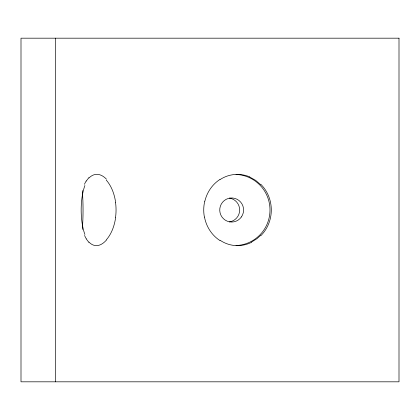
<?xml version="1.0" encoding="UTF-8"?>
<svg xmlns="http://www.w3.org/2000/svg" width="420" height="420" viewBox="0 0 420 420"><rect width="100%" height="100%" fill="white"/><g stroke="black" fill="none" stroke-linecap="round" stroke-linejoin="round"><path stroke-width="0.63" d="M115.678 217.277C114.545 225.435 111.736 233.63 106.27 239.92M204.86 201.201C206.913 192.407 212.289 184.338 219.944 179.466M86.226 181.094L88.867 177.644M260.883 235.148L257.029 238.628L251.286 242.219M249.764 177.077L255.649 180.359L260.883 184.853M219.944 240.534C211.785 235.342 206.241 226.532 204.498 217.077M88.867 242.356L86.226 238.907M106.27 180.08C111.736 186.37 114.545 194.565 115.678 202.724M55.361 38.183L55.361 381.817M236.009 174.458A35.563 35.259 -90 0 1 269.997 210A35.563 35.259 -90 0 1 236.009 245.543M82.289 190.538A35.563 4.641 -90 0 1 82.289 229.462M261.103 184.601A34.876 32.393 -90 0 1 261.103 235.4M220.022 179.603A40.21 35.374 78.3 0 1 249.811 176.904M204.393 217.103A31.868 26.392 89.9 0 1 204.755 201.164M251.359 242.45A40.094 35.028 -79.9 0 1 220.091 240.266M84.903 234.528A34.892 12.915 -90 0 1 84.903 185.472M86.268 238.791A36.277 16.055 -87 0 1 84.578 235.431M106.318 240.167A40.352 18.743 -84 0 1 88.951 242.067M115.589 202.76A31.82 17.918 -89.9 0 1 115.579 217.234M88.977 178.017A40.352 19.425 84.7 0 1 106.444 179.156M84.462 184.317A36.277 16.196 86.6 0 1 86.189 180.978M229.383 198.067A12.065 12.065 0 0 1 229.383 221.933M399 38.183L21 38.183L21 381.817L399 381.817L399 38.183M241.416 216.925A12.028 11.923 -90 0 0 232.738 198.02A12.028 11.923 -90 0 0 220.847 215.056A12.028 11.923 -90 0 0 241.416 216.925"/></g></svg>
